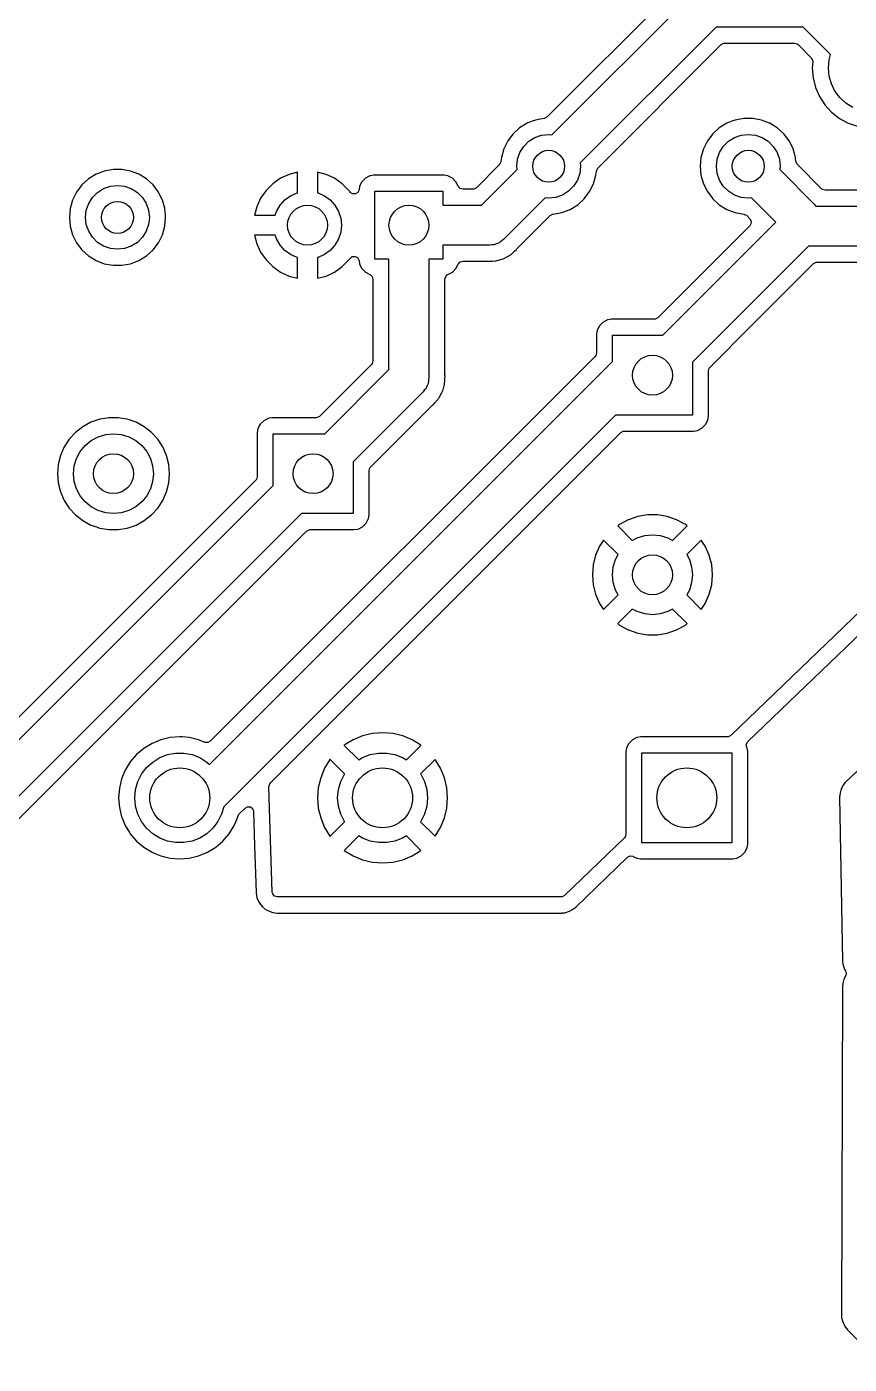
# Model space of a CAD drawing. Extents: x 0.79 to 7.48, y -4.92 to -0.79.
# Drawn here: x 5.056 to 5.867, y -3.374 to -2.055 of the extents above; entities that cross this region are included whole.
import ezdxf

# ---------------------------------------------------------------- set-up
doc = ezdxf.new("R2010")
doc.units = 0
doc.header["$MEASUREMENT"] = 0
doc.layers.add('BLACK', color=7, linetype='CONTINUOUS')

msp = doc.modelspace()

# ---------------------------------------------------------------- linework, layer by layer
at = {"layer": 'BLACK', "linetype": 'CONTINUOUS'}
for p, q in [((5.70047, -2.01318), (5.56939, -2.14425)), ((5.57415, -2.16179), (5.71386, -2.02208)), ((5.73593, -2.05569), (5.60199, -2.18963)), ((5.82185, -2.05569), (5.73593, -2.05569)), ((5.84893, -2.08277), (5.82185, -2.05569)), ((5.61931, -2.19461), (5.74103, -2.07288)), ((5.74103, -2.07288), (5.74345, -2.07156)), ((5.74345, -2.07156), (5.74449, -2.07145)), ((5.74449, -2.07145), (5.81329, -2.07145)), ((5.81329, -2.07145), (5.81593, -2.07223)), ((5.81593, -2.07223), (5.81674, -2.07288)), ((5.81674, -2.07288), (5.82982, -2.08596)), ((5.84743, -2.08804), (5.84893, -2.08277)), ((5.82982, -2.08596), (5.83114, -2.08837)), ((5.83124, -2.08981), (5.83072, -2.096)), ((5.83072, -2.096), (5.83072, -2.096)), ((5.83072, -2.096), (5.83153, -2.10576)), ((5.83114, -2.08837), (5.83124, -2.08981)), ((5.84669, -2.096), (5.84743, -2.08804)), ((5.84743, -2.10396), (5.84669, -2.096)), ((5.83153, -2.10576), (5.83153, -2.10576)), ((5.83153, -2.10576), (5.83393, -2.11525)), ((5.84962, -2.11164), (5.84743, -2.10396)), ((5.83393, -2.11525), (5.83787, -2.12421)), ((5.85318, -2.1188), (5.84962, -2.11164)), ((5.858, -2.12518), (5.85318, -2.1188)), ((5.83787, -2.12421), (5.84322, -2.13241)), ((5.84322, -2.13241), (5.84322, -2.13241)), ((5.84322, -2.13241), (5.84985, -2.13961)), ((5.8639, -2.13056), (5.858, -2.12518)), ((5.8707, -2.13477), (5.8639, -2.13056)), ((5.55453, -2.14855), (5.54971, -2.15042)), ((5.55788, -2.14726), (5.55453, -2.14855)), ((5.56264, -2.14637), (5.55788, -2.14726)), ((5.56667, -2.14562), (5.56264, -2.14637)), ((5.56698, -2.14557), (5.56667, -2.14562)), ((5.56939, -2.14425), (5.56698, -2.14557)), ((5.75138, -2.14855), (5.74656, -2.15042)), ((5.75473, -2.14726), (5.75138, -2.14855)), ((5.76334, -2.14565), (5.75473, -2.14726)), ((5.7721, -2.14565), (5.76334, -2.14565)), ((5.78071, -2.14726), (5.7721, -2.14565)), ((5.78852, -2.15028), (5.78071, -2.14726)), ((5.84985, -2.13961), (5.85758, -2.14562)), ((5.85758, -2.14562), (5.85758, -2.14562)), ((5.85758, -2.14562), (5.86555, -2.14994)), ((5.86555, -2.14994), (5.86619, -2.15028)), ((5.53579, -2.16094), (5.53051, -2.16793)), ((5.54226, -2.15503), (5.53579, -2.16094)), ((5.54971, -2.15042), (5.54226, -2.15503)), ((5.54226, -2.15503), (5.54226, -2.15503)), ((5.54971, -2.15042), (5.54971, -2.15042)), ((5.5572, -2.16454), (5.56386, -2.16221)), ((5.56386, -2.16221), (5.57087, -2.16142)), ((5.57087, -2.16142), (5.57415, -2.16179)), ((5.73264, -2.16094), (5.72736, -2.16793)), ((5.73911, -2.15503), (5.73264, -2.16094)), ((5.74656, -2.15042), (5.73911, -2.15503)), ((5.73911, -2.15503), (5.73911, -2.15503)), ((5.74656, -2.15042), (5.74656, -2.15042)), ((5.75405, -2.16454), (5.76071, -2.16221)), ((5.76071, -2.16221), (5.76772, -2.16142)), ((5.76772, -2.16142), (5.77473, -2.16221)), ((5.77473, -2.16221), (5.78138, -2.16454)), ((5.78887, -2.15042), (5.78852, -2.15028)), ((5.79632, -2.15503), (5.78887, -2.15042)), ((5.78887, -2.15042), (5.78887, -2.15042)), ((5.80279, -2.16094), (5.79632, -2.15503)), ((5.79632, -2.15503), (5.79632, -2.15503)), ((5.80807, -2.16793), (5.80279, -2.16094)), ((5.86619, -2.15028), (5.87545, -2.15346)), ((5.52661, -2.17577), (5.52421, -2.18419)), ((5.53051, -2.16793), (5.52661, -2.17577)), ((5.52661, -2.17577), (5.52661, -2.17577)), ((5.53051, -2.16793), (5.53051, -2.16793)), ((5.54249, -2.17925), (5.54624, -2.17328)), ((5.54624, -2.17328), (5.55123, -2.16829)), ((5.55123, -2.16829), (5.5572, -2.16454)), ((5.72346, -2.17577), (5.72106, -2.18419)), ((5.72736, -2.16793), (5.72346, -2.17577)), ((5.72346, -2.17577), (5.72346, -2.17577)), ((5.72736, -2.16793), (5.72736, -2.16793)), ((5.73934, -2.17925), (5.74309, -2.17328)), ((5.74309, -2.17328), (5.74808, -2.16829)), ((5.74808, -2.16829), (5.75405, -2.16454)), ((5.78138, -2.16454), (5.78735, -2.16829)), ((5.78735, -2.16829), (5.79234, -2.17328)), ((5.79234, -2.17328), (5.79609, -2.17925)), ((5.81184, -2.17548), (5.80807, -2.16793)), ((5.80807, -2.16793), (5.80807, -2.16793)), ((5.81198, -2.17577), (5.81184, -2.17548)), ((5.81366, -2.18168), (5.81198, -2.17577)), ((5.52384, -2.18821), (5.52282, -2.19077)), ((5.52421, -2.18419), (5.52384, -2.18821)), ((5.52421, -2.18419), (5.52421, -2.18419)), ((5.53937, -2.19291), (5.54016, -2.1859)), ((5.54016, -2.1859), (5.54249, -2.17925)), ((5.72106, -2.18419), (5.72025, -2.19291)), ((5.72106, -2.18419), (5.72106, -2.18419)), ((5.73622, -2.19291), (5.73701, -2.1859)), ((5.73701, -2.1859), (5.73934, -2.17925)), ((5.79609, -2.17925), (5.79842, -2.1859)), ((5.79842, -2.1859), (5.79921, -2.19291)), ((5.81437, -2.18419), (5.81366, -2.18168)), ((5.81475, -2.18821), (5.81437, -2.18419)), ((5.81437, -2.18419), (5.81437, -2.18419)), ((5.81484, -2.1888), (5.81475, -2.18821)), ((5.81616, -2.19122), (5.81484, -2.1888)), ((5.12451, -2.20082), (5.11706, -2.20543)), ((5.12751, -2.19965), (5.12451, -2.20082)), ((5.12451, -2.20082), (5.12451, -2.20082)), ((5.13268, -2.19765), (5.12751, -2.19965)), ((5.14129, -2.19604), (5.13268, -2.19765)), ((5.15005, -2.19604), (5.14129, -2.19604)), ((5.15866, -2.19765), (5.15005, -2.19604)), ((5.16683, -2.20082), (5.15866, -2.19765)), ((5.17427, -2.20543), (5.16683, -2.20082)), ((5.16683, -2.20082), (5.16683, -2.20082)), ((5.31482, -2.20085), (5.30639, -2.20478)), ((5.32323, -2.1986), (5.31482, -2.20085)), ((5.31482, -2.20085), (5.31482, -2.20085)), ((5.32323, -2.21905), (5.32323, -2.1986)), ((5.32323, -2.1986), (5.32323, -2.1986)), ((5.35132, -2.20085), (5.34291, -2.1986)), ((5.34291, -2.1986), (5.34291, -2.21905)), ((5.35975, -2.20478), (5.35132, -2.20085)), ((5.35132, -2.20085), (5.35132, -2.20085)), ((5.39467, -2.20234), (5.39022, -2.2046)), ((5.39518, -2.20226), (5.39467, -2.20234)), ((5.39837, -2.20175), (5.39518, -2.20226)), ((5.46778, -2.20175), (5.39837, -2.20175)), ((5.47147, -2.20234), (5.46778, -2.20175)), ((5.47289, -2.20306), (5.47147, -2.20234)), ((5.52243, -2.19122), (5.49954, -2.2141)), ((5.50464, -2.2313), (5.53974, -2.1962)), ((5.52282, -2.19077), (5.52243, -2.19122)), ((5.53974, -2.1962), (5.53937, -2.19291)), ((5.60157, -2.19992), (5.59924, -2.20658)), ((5.60236, -2.19291), (5.60157, -2.19992)), ((5.60199, -2.18963), (5.60236, -2.19291)), ((5.61513, -2.21006), (5.61752, -2.20164)), ((5.61752, -2.20164), (5.6179, -2.19761)), ((5.6179, -2.19761), (5.61891, -2.19506)), ((5.61891, -2.19506), (5.61931, -2.19461)), ((5.72025, -2.19291), (5.72025, -2.19291)), ((5.72025, -2.19291), (5.72106, -2.20164)), ((5.72106, -2.20164), (5.72106, -2.20164)), ((5.72106, -2.20164), (5.72346, -2.21006)), ((5.73701, -2.19992), (5.73622, -2.19291)), ((5.73934, -2.20658), (5.73701, -2.19992)), ((5.79921, -2.19291), (5.79884, -2.1962)), ((5.79884, -2.1962), (5.83282, -2.23018)), ((5.84003, -2.21509), (5.81616, -2.19122)), ((5.11059, -2.21133), (5.10531, -2.21832)), ((5.11706, -2.20543), (5.11059, -2.21133)), ((5.11706, -2.20543), (5.11706, -2.20543)), ((5.12603, -2.21868), (5.132, -2.21493)), ((5.132, -2.21493), (5.13866, -2.2126)), ((5.13866, -2.2126), (5.14567, -2.21181)), ((5.14567, -2.21181), (5.15268, -2.2126)), ((5.15268, -2.2126), (5.15933, -2.21493)), ((5.15933, -2.21493), (5.16531, -2.21868)), ((5.18075, -2.21133), (5.17427, -2.20543)), ((5.17427, -2.20543), (5.17427, -2.20543)), ((5.18603, -2.21832), (5.18075, -2.21133)), ((5.29878, -2.21011), (5.2922, -2.21669)), ((5.30639, -2.20478), (5.29878, -2.21011)), ((5.29878, -2.21011), (5.29878, -2.21011)), ((5.30639, -2.20478), (5.30639, -2.20478)), ((5.36737, -2.21011), (5.35975, -2.20478)), ((5.37394, -2.21669), (5.36737, -2.21011)), ((5.38442, -2.21259), (5.38385, -2.21621)), ((5.38637, -2.20877), (5.38442, -2.21259)), ((5.38442, -2.21259), (5.38442, -2.21259)), ((5.38669, -2.20814), (5.38637, -2.20877)), ((5.39022, -2.2046), (5.38669, -2.20814)), ((5.38669, -2.20814), (5.38669, -2.20814)), ((5.38669, -2.20814), (5.38669, -2.20814)), ((5.39022, -2.2046), (5.39022, -2.2046)), ((5.39022, -2.2046), (5.39022, -2.2046)), ((5.39022, -2.2046), (5.39022, -2.2046)), ((5.47592, -2.2046), (5.47289, -2.20306)), ((5.47945, -2.20814), (5.47592, -2.2046)), ((5.47592, -2.2046), (5.47592, -2.2046)), ((5.47592, -2.2046), (5.47592, -2.2046)), ((5.48172, -2.21259), (5.47945, -2.20814)), ((5.47945, -2.20814), (5.47945, -2.20814)), ((5.47945, -2.20814), (5.47945, -2.20814)), ((5.48186, -2.21287), (5.48172, -2.21259)), ((5.48172, -2.21259), (5.48172, -2.21259)), ((5.48357, -2.21476), (5.48186, -2.21287)), ((5.48621, -2.21553), (5.48357, -2.21476)), ((5.49609, -2.21553), (5.48621, -2.21553)), ((5.49713, -2.21542), (5.49609, -2.21553)), ((5.49954, -2.2141), (5.49713, -2.21542)), ((5.59549, -2.21255), (5.5905, -2.21754)), ((5.59924, -2.20658), (5.59549, -2.21255)), ((5.61122, -2.2179), (5.61513, -2.21006)), ((5.72346, -2.21006), (5.72346, -2.21006)), ((5.72346, -2.21006), (5.72736, -2.2179)), ((5.74309, -2.21255), (5.73934, -2.20658)), ((5.74808, -2.21754), (5.74309, -2.21255)), ((5.84084, -2.21574), (5.84003, -2.21509)), ((5.84348, -2.21652), (5.84084, -2.21574)), ((5.10141, -2.22616), (5.09901, -2.23459)), ((5.10531, -2.21832), (5.10141, -2.22616)), ((5.10141, -2.22616), (5.10141, -2.22616)), ((5.10531, -2.21832), (5.10531, -2.21832)), ((5.11729, -2.22964), (5.12104, -2.22367)), ((5.12104, -2.22367), (5.12603, -2.21868)), ((5.16531, -2.21868), (5.17029, -2.22367)), ((5.17029, -2.22367), (5.17405, -2.22964)), ((5.18986, -2.22601), (5.18603, -2.21832)), ((5.18603, -2.21832), (5.18603, -2.21832)), ((5.18993, -2.22616), (5.18986, -2.22601)), ((5.19226, -2.23436), (5.18993, -2.22616)), ((5.28687, -2.22431), (5.28294, -2.23274)), ((5.2922, -2.21669), (5.28687, -2.22431)), ((5.28687, -2.22431), (5.28687, -2.22431)), ((5.2922, -2.21669), (5.2922, -2.21669)), ((5.306, -2.23131), (5.31068, -2.22612)), ((5.31068, -2.22612), (5.31634, -2.222)), ((5.31634, -2.222), (5.32273, -2.21916)), ((5.32273, -2.21916), (5.32323, -2.21905)), ((5.34291, -2.21905), (5.34341, -2.21916)), ((5.34341, -2.21916), (5.3498, -2.222)), ((5.3498, -2.222), (5.35546, -2.22612)), ((5.35546, -2.22612), (5.36014, -2.23131)), ((5.37503, -2.21824), (5.37394, -2.21669)), ((5.37394, -2.21669), (5.37394, -2.21669)), ((5.37529, -2.21859), (5.37503, -2.21824)), ((5.37759, -2.22011), (5.37529, -2.21859)), ((5.38034, -2.22015), (5.37759, -2.22011)), ((5.38267, -2.21869), (5.38034, -2.22015)), ((5.38385, -2.21621), (5.38267, -2.21869)), ((5.39961, -2.28445), (5.39961, -2.21752)), ((5.39961, -2.21752), (5.46654, -2.21752)), ((5.46654, -2.21752), (5.46654, -2.2313)), ((5.56758, -2.22404), (5.52671, -2.2649)), ((5.57087, -2.22441), (5.56758, -2.22404)), ((5.57787, -2.22362), (5.57087, -2.22441)), ((5.58453, -2.22129), (5.57787, -2.22362)), ((5.5905, -2.21754), (5.58453, -2.22129)), ((5.59947, -2.23079), (5.60594, -2.22489)), ((5.60594, -2.22489), (5.61122, -2.2179)), ((5.72736, -2.2179), (5.72736, -2.2179)), ((5.72736, -2.2179), (5.73264, -2.22489)), ((5.73264, -2.22489), (5.73911, -2.23079)), ((5.75405, -2.22129), (5.74808, -2.21754)), ((5.76071, -2.22362), (5.75405, -2.22129)), ((5.76772, -2.22441), (5.76071, -2.22362)), ((5.771, -2.22404), (5.76772, -2.22441)), ((5.795, -2.24803), (5.771, -2.22404)), ((5.93928, -2.21652), (5.84348, -2.21652)), ((5.09901, -2.23459), (5.0982, -2.24331)), ((5.09901, -2.23459), (5.09901, -2.23459)), ((5.11417, -2.24331), (5.11496, -2.2363)), ((5.11496, -2.2363), (5.11729, -2.22964)), ((5.17405, -2.22964), (5.17638, -2.2363)), ((5.17638, -2.2363), (5.17717, -2.24331)), ((5.19233, -2.23459), (5.19226, -2.23436)), ((5.19293, -2.24114), (5.19233, -2.23459)), ((5.19233, -2.23459), (5.19233, -2.23459)), ((5.19314, -2.24331), (5.19293, -2.24114)), ((5.28294, -2.23274), (5.28068, -2.24114)), ((5.28068, -2.24114), (5.28068, -2.24114)), ((5.28068, -2.24114), (5.30127, -2.24114)), ((5.28294, -2.23274), (5.28294, -2.23274)), ((5.30127, -2.24114), (5.3025, -2.23737)), ((5.3025, -2.23737), (5.306, -2.23131)), ((5.36014, -2.23131), (5.36364, -2.23737)), ((5.36364, -2.23737), (5.3658, -2.24403)), ((5.46654, -2.2313), (5.50464, -2.2313)), ((5.54011, -2.27381), (5.57234, -2.24158)), ((5.57234, -2.24158), (5.57475, -2.24026)), ((5.57475, -2.24026), (5.57506, -2.24021)), ((5.57506, -2.24021), (5.57525, -2.24018)), ((5.57525, -2.24018), (5.58386, -2.23857)), ((5.57525, -2.24018), (5.57525, -2.24018)), ((5.58386, -2.23857), (5.59202, -2.2354)), ((5.59202, -2.2354), (5.59947, -2.23079)), ((5.73911, -2.23079), (5.73911, -2.23079)), ((5.73911, -2.23079), (5.74656, -2.2354)), ((5.74656, -2.2354), (5.74656, -2.2354)), ((5.74656, -2.2354), (5.74656, -2.2354)), ((5.74656, -2.2354), (5.75473, -2.23857)), ((5.75473, -2.23857), (5.76334, -2.24018)), ((5.76334, -2.24018), (5.76334, -2.24018)), ((5.76334, -2.24018), (5.76356, -2.24022)), ((5.76356, -2.24022), (5.76355, -2.24029)), ((5.76355, -2.24029), (5.7658, -2.24118)), ((5.7658, -2.24118), (5.76624, -2.24158)), ((5.76624, -2.24158), (5.76924, -2.24458)), ((5.83282, -2.23018), (5.83408, -2.23186)), ((5.83408, -2.23186), (5.83445, -2.23228)), ((5.83445, -2.23228), (5.94786, -2.23228)), ((5.0982, -2.24331), (5.0982, -2.24331)), ((5.0982, -2.24331), (5.09901, -2.25203)), ((5.09901, -2.25203), (5.09901, -2.25203)), ((5.09901, -2.25203), (5.10141, -2.26045)), ((5.11496, -2.25032), (5.11417, -2.24331)), ((5.11729, -2.25697), (5.11496, -2.25032)), ((5.17638, -2.25032), (5.17405, -2.25697)), ((5.17717, -2.24331), (5.17638, -2.25032)), ((5.18993, -2.26045), (5.19233, -2.25203)), ((5.19233, -2.25203), (5.19314, -2.24331)), ((5.3658, -2.24403), (5.36654, -2.25098)), ((5.36654, -2.25098), (5.3658, -2.25794)), ((5.76924, -2.25148), (5.67839, -2.34234)), ((5.68349, -2.35954), (5.795, -2.24803)), ((5.76924, -2.24458), (5.77056, -2.24699)), ((5.77037, -2.24974), (5.76924, -2.25148)), ((5.77056, -2.24699), (5.77037, -2.24974)), ((5.10141, -2.26045), (5.10141, -2.26045)), ((5.10141, -2.26045), (5.10531, -2.26829)), ((5.10531, -2.26829), (5.10531, -2.26829)), ((5.10531, -2.26829), (5.11059, -2.27528)), ((5.12104, -2.26294), (5.11729, -2.25697)), ((5.12603, -2.26793), (5.12104, -2.26294)), ((5.132, -2.27168), (5.12603, -2.26793)), ((5.16531, -2.26793), (5.15933, -2.27168)), ((5.17029, -2.26294), (5.16531, -2.26793)), ((5.17405, -2.25697), (5.17029, -2.26294)), ((5.18075, -2.27528), (5.18603, -2.26829)), ((5.18603, -2.26829), (5.18993, -2.26045)), ((5.28068, -2.26083), (5.28294, -2.26923)), ((5.30127, -2.26083), (5.28068, -2.26083)), ((5.3025, -2.2646), (5.30127, -2.26083)), ((5.306, -2.27065), (5.3025, -2.2646)), ((5.36364, -2.2646), (5.36014, -2.27065)), ((5.3658, -2.25794), (5.36364, -2.2646)), ((5.52223, -2.26826), (5.52026, -2.269)), ((5.52279, -2.26784), (5.52223, -2.26826)), ((5.52344, -2.26754), (5.52279, -2.26784)), ((5.52503, -2.26617), (5.52344, -2.26754)), ((5.52671, -2.2649), (5.52503, -2.26617)), ((5.11059, -2.27528), (5.11706, -2.28119)), ((5.11706, -2.28119), (5.11706, -2.28119)), ((5.11706, -2.28119), (5.12451, -2.2858)), ((5.13866, -2.27401), (5.132, -2.27168)), ((5.14567, -2.2748), (5.13866, -2.27401)), ((5.15268, -2.27401), (5.14567, -2.2748)), ((5.15933, -2.27168), (5.15268, -2.27401)), ((5.16683, -2.2858), (5.17427, -2.28119)), ((5.17427, -2.28119), (5.18075, -2.27528)), ((5.28294, -2.26923), (5.28294, -2.26923)), ((5.28294, -2.26923), (5.28687, -2.27766)), ((5.28687, -2.27766), (5.2922, -2.28528)), ((5.31068, -2.27585), (5.306, -2.27065)), ((5.31634, -2.27997), (5.31068, -2.27585)), ((5.32273, -2.28281), (5.31634, -2.27997)), ((5.3498, -2.27997), (5.34341, -2.28281)), ((5.35546, -2.27585), (5.3498, -2.27997)), ((5.36014, -2.27065), (5.35546, -2.27585)), ((5.37718, -2.28201), (5.37991, -2.28172)), ((5.37991, -2.28172), (5.38237, -2.28297)), ((5.5128, -2.27067), (5.46654, -2.27067)), ((5.46654, -2.27067), (5.46654, -2.28445)), ((5.51488, -2.27037), (5.5128, -2.27067)), ((5.51698, -2.27022), (5.51488, -2.27037)), ((5.51764, -2.26997), (5.51698, -2.27022)), ((5.51834, -2.26987), (5.51764, -2.26997)), ((5.52026, -2.269), (5.51834, -2.26987)), ((5.52977, -2.28212), (5.53221, -2.28088)), ((5.53221, -2.28088), (5.53264, -2.28053)), ((5.53264, -2.28053), (5.53327, -2.2801)), ((5.53327, -2.2801), (5.53375, -2.27982)), ((5.53375, -2.27982), (5.53578, -2.27799)), ((5.53578, -2.27799), (5.53588, -2.27791)), ((5.53588, -2.27791), (5.53655, -2.27737)), ((5.53655, -2.27737), (5.53716, -2.27675)), ((5.53716, -2.27675), (5.53725, -2.27667)), ((5.53725, -2.27667), (5.53929, -2.27484)), ((5.53929, -2.27484), (5.53961, -2.27439)), ((5.53961, -2.27439), (5.54011, -2.27381)), ((5.82705, -2.27165), (5.7126, -2.38611)), ((5.94786, -2.27165), (5.82705, -2.27165)), ((5.12451, -2.2858), (5.12451, -2.2858)), ((5.12451, -2.2858), (5.12451, -2.2858)), ((5.12451, -2.2858), (5.13268, -2.28896)), ((5.13268, -2.28896), (5.14129, -2.29057)), ((5.14129, -2.29057), (5.14129, -2.29057)), ((5.14129, -2.29057), (5.15005, -2.29057)), ((5.15005, -2.29057), (5.15866, -2.28896)), ((5.15005, -2.29057), (5.15005, -2.29057)), ((5.15866, -2.28896), (5.16683, -2.2858)), ((5.2922, -2.28528), (5.29878, -2.29185)), ((5.29878, -2.29185), (5.30639, -2.29719)), ((5.32323, -2.28292), (5.32273, -2.28281)), ((5.32323, -2.30337), (5.32323, -2.28292)), ((5.34341, -2.28281), (5.34291, -2.28292)), ((5.34291, -2.28292), (5.34291, -2.30337)), ((5.35975, -2.29719), (5.36737, -2.29185)), ((5.36737, -2.29185), (5.37394, -2.28528)), ((5.37394, -2.28528), (5.37503, -2.28373)), ((5.37503, -2.28373), (5.37718, -2.28201)), ((5.38237, -2.28297), (5.38376, -2.28534)), ((5.38376, -2.28534), (5.38385, -2.28576)), ((5.38385, -2.28576), (5.38442, -2.28938)), ((5.38442, -2.28938), (5.38669, -2.29383)), ((5.38669, -2.29383), (5.38669, -2.29383)), ((5.38669, -2.29383), (5.38669, -2.29383)), ((5.38669, -2.29383), (5.39022, -2.29736)), ((5.41339, -2.28445), (5.39961, -2.28445)), ((5.41339, -2.39342), (5.41339, -2.28445)), ((5.46654, -2.28445), (5.45276, -2.28445)), ((5.45276, -2.28445), (5.45276, -2.40157)), ((5.47592, -2.29736), (5.47945, -2.29383)), ((5.47945, -2.29383), (5.48172, -2.28938)), ((5.48172, -2.28938), (5.48186, -2.2891)), ((5.48172, -2.28938), (5.48172, -2.28938)), ((5.48186, -2.2891), (5.48375, -2.2871)), ((5.48375, -2.2871), (5.48621, -2.28644)), ((5.48621, -2.28644), (5.50962, -2.28644)), ((5.50962, -2.28644), (5.51038, -2.2865)), ((5.51038, -2.2865), (5.51093, -2.28658)), ((5.51093, -2.28658), (5.51366, -2.28644)), ((5.51366, -2.28644), (5.51379, -2.28644)), ((5.51379, -2.28644), (5.51465, -2.28644)), ((5.51465, -2.28644), (5.51531, -2.28637)), ((5.51465, -2.28644), (5.51465, -2.28644)), ((5.51531, -2.28637), (5.51551, -2.28635)), ((5.51551, -2.28635), (5.51564, -2.28634)), ((5.51564, -2.28634), (5.51837, -2.28619)), ((5.51837, -2.28619), (5.51891, -2.28605)), ((5.51891, -2.28605), (5.51966, -2.28591)), ((5.51966, -2.28591), (5.52021, -2.28585)), ((5.52021, -2.28585), (5.52281, -2.28501)), ((5.52281, -2.28501), (5.52293, -2.28497)), ((5.52293, -2.28497), (5.52557, -2.28426)), ((5.52557, -2.28426), (5.52606, -2.28401)), ((5.52606, -2.28401), (5.52677, -2.28372)), ((5.52677, -2.28372), (5.52729, -2.28355)), ((5.52729, -2.28355), (5.52966, -2.28218)), ((5.52966, -2.28218), (5.52977, -2.28212)), ((5.77061, -2.35039), (5.83215, -2.28885)), ((5.83215, -2.28885), (5.83457, -2.28753)), ((5.83457, -2.28753), (5.8356, -2.28742)), ((5.8356, -2.28742), (5.93928, -2.28742)), ((5.30639, -2.29719), (5.31482, -2.30112)), ((5.31482, -2.30112), (5.31482, -2.30112)), ((5.31482, -2.30112), (5.32323, -2.30337)), ((5.34291, -2.30337), (5.35132, -2.30112)), ((5.35132, -2.30112), (5.35975, -2.29719)), ((5.35132, -2.30112), (5.35132, -2.30112)), ((5.39022, -2.29736), (5.39022, -2.29736)), ((5.39022, -2.29736), (5.39022, -2.29736)), ((5.39022, -2.29736), (5.39467, -2.29963)), ((5.39467, -2.29963), (5.39467, -2.29963)), ((5.39467, -2.29963), (5.39495, -2.29977)), ((5.39495, -2.29977), (5.39695, -2.30166)), ((5.39695, -2.30166), (5.39762, -2.30412)), ((5.39762, -2.30412), (5.39762, -2.38487)), ((5.46852, -2.30412), (5.4693, -2.30148)), ((5.46852, -2.3984), (5.46852, -2.30412)), ((5.4693, -2.30148), (5.47119, -2.29977)), ((5.47119, -2.29977), (5.47147, -2.29963)), ((5.47147, -2.29963), (5.47592, -2.29736)), ((5.62447, -2.34663), (5.62094, -2.35016)), ((5.62893, -2.34436), (5.62447, -2.34662)), ((5.62447, -2.34662), (5.62447, -2.34662)), ((5.62447, -2.34662), (5.62447, -2.34662)), ((5.62447, -2.34662), (5.62447, -2.34663)), ((5.62943, -2.34428), (5.62893, -2.34436)), ((5.63262, -2.34377), (5.62943, -2.34428)), ((5.67493, -2.34377), (5.63262, -2.34377)), ((5.67597, -2.34366), (5.67493, -2.34377)), ((5.67839, -2.34234), (5.67597, -2.34366)), ((5.61868, -2.35461), (5.61809, -2.3583)), ((5.61809, -2.3583), (5.61809, -2.37699)), ((5.62062, -2.35079), (5.61868, -2.35461)), ((5.62094, -2.35016), (5.62062, -2.35079)), ((5.62094, -2.35016), (5.62094, -2.35016)), ((5.62094, -2.35016), (5.62094, -2.35016)), ((5.63386, -2.38555), (5.63386, -2.35954)), ((5.63386, -2.35954), (5.68349, -2.35954)), ((5.7298, -2.39121), (5.77061, -2.35039)), ((5.23651, -2.78289), (5.63386, -2.38555)), ((5.61666, -2.38045), (5.23717, -2.75994)), ((5.39762, -2.38487), (5.39684, -2.38751)), ((5.61732, -2.37963), (5.61666, -2.38045)), ((5.61809, -2.37699), (5.61732, -2.37963)), ((5.7126, -2.38611), (5.7126, -2.43828)), ((5.39619, -2.38832), (5.34501, -2.4395)), ((5.35011, -2.45669), (5.41339, -2.39342)), ((5.39684, -2.38751), (5.39619, -2.38832)), ((5.46858, -2.39916), (5.46852, -2.3984)), ((5.46854, -2.40223), (5.46867, -2.39971)), ((5.46867, -2.39971), (5.46858, -2.39916)), ((5.72837, -2.39466), (5.72914, -2.39202)), ((5.72837, -2.43952), (5.72837, -2.39466)), ((5.72914, -2.39202), (5.7298, -2.39121)), ((5.44825, -2.41381), (5.44699, -2.41549)), ((5.44963, -2.41222), (5.44825, -2.41381)), ((5.44992, -2.41157), (5.44963, -2.41222)), ((5.45035, -2.41101), (5.44992, -2.41157)), ((5.45108, -2.40904), (5.45035, -2.41101)), ((5.45196, -2.40712), (5.45108, -2.40904)), ((5.45206, -2.40642), (5.45196, -2.40712)), ((5.45231, -2.40576), (5.45206, -2.40642)), ((5.45246, -2.40366), (5.45231, -2.40576)), ((5.45276, -2.40157), (5.45246, -2.40366)), ((5.46635, -2.41435), (5.46706, -2.41171)), ((5.46706, -2.41171), (5.46709, -2.41159)), ((5.46709, -2.41159), (5.46794, -2.40899)), ((5.46794, -2.40899), (5.468, -2.40844)), ((5.468, -2.40844), (5.46814, -2.40768)), ((5.46814, -2.40768), (5.46828, -2.40715)), ((5.46828, -2.40715), (5.46842, -2.40442)), ((5.46842, -2.40442), (5.46843, -2.40429)), ((5.46843, -2.40429), (5.46852, -2.40343)), ((5.46852, -2.40257), (5.46853, -2.40244)), ((5.46852, -2.40343), (5.46852, -2.40257)), ((5.46852, -2.40343), (5.46852, -2.40343)), ((5.46853, -2.40244), (5.46854, -2.40223)), ((5.44699, -2.41549), (5.37795, -2.48453)), ((5.45692, -2.42807), (5.45875, -2.42603)), ((5.45875, -2.42603), (5.45884, -2.42594)), ((5.45884, -2.42594), (5.45945, -2.42533)), ((5.45945, -2.42533), (5.46, -2.42466)), ((5.46, -2.42466), (5.46008, -2.42456)), ((5.46008, -2.42456), (5.46191, -2.42253)), ((5.46191, -2.42253), (5.46219, -2.42205)), ((5.46219, -2.42205), (5.46262, -2.42142)), ((5.46262, -2.42142), (5.46297, -2.42099)), ((5.46297, -2.42099), (5.46421, -2.41855)), ((5.46421, -2.41855), (5.46427, -2.41844)), ((5.46427, -2.41844), (5.46564, -2.41607)), ((5.46564, -2.41607), (5.46581, -2.41555)), ((5.46581, -2.41555), (5.4661, -2.41484)), ((5.4661, -2.41484), (5.46635, -2.41435)), ((5.6368, -2.43828), (5.2504, -2.82469)), ((5.34501, -2.4395), (5.3426, -2.44081)), ((5.39515, -2.48963), (5.4559, -2.42889)), ((5.4559, -2.42889), (5.45648, -2.42839)), ((5.45648, -2.42839), (5.45692, -2.42807)), ((5.7126, -2.43828), (5.6368, -2.43828)), ((5.72778, -2.44321), (5.72837, -2.43952)), ((5.72837, -2.43952), (5.72837, -2.43952)), ((6.08199, -2.43531), (5.75039, -2.75433)), ((5.11147, -2.44975), (5.10426, -2.45536)), ((5.11951, -2.4454), (5.11147, -2.44975)), ((5.11147, -2.44975), (5.11147, -2.44975)), ((5.12815, -2.44243), (5.11951, -2.4454)), ((5.11951, -2.4454), (5.11951, -2.4454)), ((5.13536, -2.44123), (5.12815, -2.44243)), ((5.13716, -2.44093), (5.13536, -2.44123)), ((5.1463, -2.44093), (5.13716, -2.44093)), ((5.14847, -2.44129), (5.1463, -2.44093)), ((5.15531, -2.44243), (5.14847, -2.44129)), ((5.16396, -2.4454), (5.15531, -2.44243)), ((5.17199, -2.44975), (5.16396, -2.4454)), ((5.16396, -2.4454), (5.16396, -2.4454)), ((5.1792, -2.45536), (5.17199, -2.44975)), ((5.17199, -2.44975), (5.17199, -2.44975)), ((5.28403, -2.45176), (5.28344, -2.45545)), ((5.28554, -2.44879), (5.28403, -2.45176)), ((5.2863, -2.44731), (5.28554, -2.44879)), ((5.28983, -2.44378), (5.2863, -2.44731)), ((5.2863, -2.44731), (5.2863, -2.44731)), ((5.2863, -2.44731), (5.2863, -2.44731)), ((5.29428, -2.44151), (5.28983, -2.44378)), ((5.28983, -2.44378), (5.28983, -2.44378)), ((5.28983, -2.44378), (5.28983, -2.44378)), ((5.28983, -2.44378), (5.28983, -2.44378)), ((5.29478, -2.44143), (5.29428, -2.44151)), ((5.29797, -2.44093), (5.29478, -2.44143)), ((5.34156, -2.44093), (5.29797, -2.44093)), ((5.3426, -2.44081), (5.34156, -2.44093)), ((5.71753, -2.45346), (5.72198, -2.4512)), ((5.72198, -2.4512), (5.72436, -2.44882)), ((5.72436, -2.44882), (5.72551, -2.44766)), ((5.72551, -2.44766), (5.72778, -2.44321)), ((5.72778, -2.44321), (5.72778, -2.44321)), ((5.72778, -2.44321), (5.72778, -2.44321)), ((5.09807, -2.46208), (5.09307, -2.46973)), ((5.10426, -2.45536), (5.09807, -2.46208)), ((5.10426, -2.45536), (5.10426, -2.45536)), ((5.11389, -2.46822), (5.11986, -2.46333)), ((5.11986, -2.46333), (5.12667, -2.45969)), ((5.12667, -2.45969), (5.13405, -2.45745)), ((5.13405, -2.45745), (5.14173, -2.45669)), ((5.14173, -2.45669), (5.14941, -2.45745)), ((5.14941, -2.45745), (5.1568, -2.45969)), ((5.1568, -2.45969), (5.16361, -2.46333)), ((5.16361, -2.46333), (5.16957, -2.46822)), ((5.18539, -2.46208), (5.1792, -2.45536)), ((5.1792, -2.45536), (5.1792, -2.45536)), ((5.1792, -2.45536), (5.1792, -2.45536)), ((5.19039, -2.46973), (5.18539, -2.46208)), ((5.18539, -2.46208), (5.18539, -2.46208)), ((5.18539, -2.46208), (5.18539, -2.46208)), ((5.28344, -2.45545), (5.28344, -2.49904)), ((5.29921, -2.50759), (5.29921, -2.45669)), ((5.29921, -2.45669), (5.35011, -2.45669)), ((5.50162, -2.59576), (5.6419, -2.45548)), ((5.6419, -2.45548), (5.64432, -2.45416)), ((5.64432, -2.45416), (5.64536, -2.45405)), ((5.64536, -2.45405), (5.71384, -2.45405)), ((5.71384, -2.45405), (5.71753, -2.45346)), ((5.71384, -2.45405), (5.71384, -2.45405)), ((5.0894, -2.4781), (5.08716, -2.48696)), ((5.09307, -2.46973), (5.0894, -2.4781)), ((5.10536, -2.481), (5.109, -2.47419)), ((5.109, -2.47419), (5.11389, -2.46822)), ((5.16957, -2.46822), (5.17447, -2.47419)), ((5.17447, -2.47419), (5.17811, -2.481)), ((5.19406, -2.4781), (5.19039, -2.46973)), ((5.1963, -2.48696), (5.19406, -2.4781)), ((5.08716, -2.48696), (5.08641, -2.49606)), ((5.08716, -2.48696), (5.08716, -2.48696)), ((5.10236, -2.49606), (5.10312, -2.48838)), ((5.10312, -2.48838), (5.10536, -2.481)), ((5.17811, -2.481), (5.18035, -2.48838)), ((5.18035, -2.48838), (5.1811, -2.49606)), ((5.19706, -2.49606), (5.1963, -2.48696)), ((5.1963, -2.48696), (5.1963, -2.48696)), ((5.37795, -2.48453), (5.37795, -2.53543)), ((5.39372, -2.49308), (5.3945, -2.49045)), ((5.3945, -2.49045), (5.39515, -2.48963)), ((5.28201, -2.50249), (4.88426, -2.90025)), ((5.08641, -2.49606), (5.08641, -2.49606)), ((5.08641, -2.49606), (5.08716, -2.50517)), ((5.08716, -2.50517), (5.08716, -2.50517)), ((5.08716, -2.50517), (5.0894, -2.51403)), ((5.10312, -2.50374), (5.10236, -2.49606)), ((5.10536, -2.51113), (5.10312, -2.50374)), ((5.18035, -2.50374), (5.17811, -2.51113)), ((5.1811, -2.49606), (5.18035, -2.50374)), ((5.19406, -2.51403), (5.1963, -2.50517)), ((5.1963, -2.50517), (5.19706, -2.49606)), ((5.1963, -2.50517), (5.1963, -2.50517)), ((5.19706, -2.49606), (5.19706, -2.49606)), ((5.28267, -2.50168), (5.28201, -2.50249)), ((5.28344, -2.49904), (5.28267, -2.50168)), ((5.39372, -2.53667), (5.39372, -2.49308)), ((4.89317, -2.91364), (5.29921, -2.50759)), ((5.0894, -2.51403), (5.09307, -2.5224)), ((5.109, -2.51794), (5.10536, -2.51113)), ((5.11389, -2.5239), (5.109, -2.51794)), ((5.17447, -2.51794), (5.16957, -2.5239)), ((5.17811, -2.51113), (5.17447, -2.51794)), ((5.19039, -2.5224), (5.19406, -2.51403)), ((5.09307, -2.5224), (5.09807, -2.53005)), ((5.09807, -2.53005), (5.09807, -2.53005)), ((5.09807, -2.53005), (5.09807, -2.53005)), ((5.09807, -2.53005), (5.10426, -2.53677)), ((5.11986, -2.5288), (5.11389, -2.5239)), ((5.12667, -2.53244), (5.11986, -2.5288)), ((5.13405, -2.53468), (5.12667, -2.53244)), ((5.1568, -2.53244), (5.14941, -2.53468)), ((5.16361, -2.5288), (5.1568, -2.53244)), ((5.16957, -2.5239), (5.16361, -2.5288)), ((5.1792, -2.53677), (5.18539, -2.53005)), ((5.18539, -2.53005), (5.19039, -2.5224)), ((5.32705, -2.53543), (4.92677, -2.93571)), ((5.10426, -2.53677), (5.10426, -2.53677)), ((5.10426, -2.53677), (5.10426, -2.53677)), ((5.10426, -2.53677), (5.11147, -2.54238)), ((5.11147, -2.54238), (5.11147, -2.54238)), ((5.11147, -2.54238), (5.11147, -2.54238)), ((5.11147, -2.54238), (5.11951, -2.54673)), ((5.14173, -2.53543), (5.13405, -2.53468)), ((5.14941, -2.53468), (5.14173, -2.53543)), ((5.16396, -2.54673), (5.17199, -2.54238)), ((5.17199, -2.54238), (5.1792, -2.53677)), ((5.37795, -2.53543), (5.32705, -2.53543)), ((5.38734, -2.54835), (5.39087, -2.54482)), ((5.39087, -2.54482), (5.39314, -2.54037)), ((5.39314, -2.54037), (5.39371, -2.53677)), ((5.39314, -2.54037), (5.39314, -2.54037)), ((5.39314, -2.54037), (5.39314, -2.54037)), ((5.39371, -2.53677), (5.39372, -2.53667)), ((5.64942, -2.54149), (5.64082, -2.54615)), ((5.64943, -2.54149), (5.64942, -2.54149)), ((5.65868, -2.53832), (5.64943, -2.54149)), ((5.66833, -2.53671), (5.65868, -2.53832)), ((5.67812, -2.53671), (5.66833, -2.53671)), ((5.68778, -2.53832), (5.67812, -2.53671)), ((5.69703, -2.54149), (5.68778, -2.53832)), ((5.70564, -2.54615), (5.69703, -2.54149)), ((5.69703, -2.54149), (5.69703, -2.54149)), ((4.94397, -2.94081), (5.33215, -2.55263)), ((5.11951, -2.54673), (5.124, -2.54827)), ((5.124, -2.54827), (5.12815, -2.5497)), ((5.12815, -2.5497), (5.12815, -2.5497)), ((5.12815, -2.5497), (5.12815, -2.5497)), ((5.12815, -2.5497), (5.13716, -2.5512)), ((5.13716, -2.5512), (5.13716, -2.5512)), ((5.13716, -2.5512), (5.1463, -2.5512)), ((5.1463, -2.5512), (5.15531, -2.5497)), ((5.1463, -2.5512), (5.1463, -2.5512)), ((5.15531, -2.5497), (5.16396, -2.54673)), ((5.33215, -2.55263), (5.33457, -2.55131)), ((5.33457, -2.55131), (5.3356, -2.5512)), ((5.3356, -2.5512), (5.37919, -2.5512)), ((5.37919, -2.5512), (5.38289, -2.55062)), ((5.37919, -2.5512), (5.37919, -2.5512)), ((5.38289, -2.55062), (5.38734, -2.54835)), ((5.64082, -2.54615), (5.63897, -2.54759)), ((5.63897, -2.54759), (5.63897, -2.54759)), ((5.63897, -2.54759), (5.65335, -2.56196)), ((5.65816, -2.55939), (5.66555, -2.55715)), ((5.66555, -2.55715), (5.67323, -2.55639)), ((5.67323, -2.55639), (5.68091, -2.55715)), ((5.68091, -2.55715), (5.68829, -2.55939)), ((5.69311, -2.56196), (5.70748, -2.54759)), ((5.70748, -2.54759), (5.70564, -2.54615)), ((5.76725, -2.76025), (5.98866, -2.54724)), ((5.62111, -2.56756), (5.61718, -2.57652)), ((5.62506, -2.56151), (5.62111, -2.56756)), ((5.63943, -2.57588), (5.62506, -2.56151)), ((5.65335, -2.56196), (5.65816, -2.55939)), ((5.68829, -2.55939), (5.69311, -2.56196)), ((5.7214, -2.56151), (5.70703, -2.57588)), ((5.72534, -2.56756), (5.7214, -2.56151)), ((5.72928, -2.57652), (5.72534, -2.56756)), ((5.61718, -2.57652), (5.61478, -2.58601)), ((5.63461, -2.58808), (5.63686, -2.58069)), ((5.63686, -2.58069), (5.63943, -2.57588)), ((5.70703, -2.57588), (5.7096, -2.58069)), ((5.7096, -2.58069), (5.71184, -2.58808)), ((5.73168, -2.58601), (5.72928, -2.57652)), ((5.29649, -2.80089), (5.50162, -2.59576)), ((5.61478, -2.58601), (5.61397, -2.59576)), ((5.61397, -2.59576), (5.61397, -2.59576)), ((5.61397, -2.59576), (5.61478, -2.60551)), ((5.61478, -2.58601), (5.61478, -2.58601)), ((5.63386, -2.59576), (5.63461, -2.58808)), ((5.63461, -2.60344), (5.63386, -2.59576)), ((5.71184, -2.58808), (5.7126, -2.59576)), ((5.7126, -2.59576), (5.71184, -2.60344)), ((5.73249, -2.59576), (5.73168, -2.58601)), ((5.73168, -2.58601), (5.73168, -2.58601)), ((5.73168, -2.60551), (5.73249, -2.59576)), ((5.73249, -2.59576), (5.73249, -2.59576)), ((5.61478, -2.60551), (5.61478, -2.60551)), ((5.61478, -2.60551), (5.61718, -2.615)), ((5.63686, -2.61083), (5.63461, -2.60344)), ((5.63943, -2.61564), (5.63686, -2.61083)), ((5.7096, -2.61083), (5.70703, -2.61564)), ((5.71184, -2.60344), (5.7096, -2.61083)), ((5.72928, -2.615), (5.73168, -2.60551)), ((5.73168, -2.60551), (5.73168, -2.60551)), ((5.61718, -2.615), (5.62111, -2.62396)), ((5.62111, -2.62396), (5.62506, -2.63001)), ((5.62506, -2.63001), (5.63943, -2.61564)), ((5.70703, -2.61564), (5.7214, -2.63001)), ((5.7214, -2.63001), (5.72534, -2.62396)), ((5.72534, -2.62396), (5.72928, -2.615)), ((5.65335, -2.62956), (5.63897, -2.64393)), ((5.65816, -2.63213), (5.65335, -2.62956)), ((5.66555, -2.63437), (5.65816, -2.63213)), ((5.67323, -2.63513), (5.66555, -2.63437)), ((5.68091, -2.63437), (5.67323, -2.63513)), ((5.68829, -2.63213), (5.68091, -2.63437)), ((5.69311, -2.62956), (5.68829, -2.63213)), ((5.70748, -2.64393), (5.69311, -2.62956)), ((5.63897, -2.64393), (5.64082, -2.64537)), ((5.64082, -2.64537), (5.64082, -2.64537)), ((5.64082, -2.64537), (5.64942, -2.65003)), ((5.64942, -2.65003), (5.64943, -2.65003)), ((5.64943, -2.65003), (5.65868, -2.6532)), ((5.68778, -2.6532), (5.69703, -2.65003)), ((5.69703, -2.65003), (5.70564, -2.64537)), ((5.69703, -2.65003), (5.69703, -2.65003)), ((5.70564, -2.64537), (5.70748, -2.64393)), ((5.70564, -2.64537), (5.70564, -2.64537)), ((5.65868, -2.6532), (5.66833, -2.65482)), ((5.66833, -2.65482), (5.67812, -2.65482)), ((5.67812, -2.65482), (5.68778, -2.6532)), ((6.00514, -2.66694), (5.86381, -2.79996)), ((5.19766, -2.75624), (5.18847, -2.75845)), ((5.20709, -2.7555), (5.19766, -2.75624)), ((5.20944, -2.75569), (5.20709, -2.7555)), ((5.20709, -2.7555), (5.20709, -2.7555)), ((5.21651, -2.75624), (5.20944, -2.75569)), ((5.2257, -2.75845), (5.21651, -2.75624)), ((5.38726, -2.75471), (5.37795, -2.75857)), ((5.39705, -2.75236), (5.38726, -2.75471)), ((5.40709, -2.75157), (5.39705, -2.75236)), ((5.41713, -2.75236), (5.40709, -2.75157)), ((5.42692, -2.75471), (5.41713, -2.75236)), ((5.41713, -2.75236), (5.41713, -2.75236)), ((5.43622, -2.75857), (5.42692, -2.75471)), ((5.65786, -2.75627), (5.65341, -2.75854)), ((5.65837, -2.75619), (5.65786, -2.75627)), ((5.66155, -2.75569), (5.65837, -2.75619)), ((5.747, -2.75569), (5.66155, -2.75569)), ((5.74795, -2.7556), (5.747, -2.75569)), ((5.75039, -2.75433), (5.74795, -2.7556)), ((5.17168, -2.76701), (5.16449, -2.77315)), ((5.17974, -2.76207), (5.17168, -2.76701)), ((5.18847, -2.75845), (5.17974, -2.76207)), ((5.18847, -2.75845), (5.18847, -2.75845)), ((5.23185, -2.761), (5.2257, -2.75845)), ((5.2257, -2.75845), (5.2257, -2.75845)), ((5.2257, -2.75845), (5.2257, -2.75845)), ((5.2257, -2.75845), (5.2257, -2.75845)), ((5.2257, -2.75845), (5.2257, -2.75845)), ((5.23201, -2.76106), (5.23185, -2.761)), ((5.23475, -2.76126), (5.23201, -2.76106)), ((5.23717, -2.75994), (5.23475, -2.76126)), ((5.36937, -2.76383), (5.36922, -2.76396)), ((5.36922, -2.76396), (5.38365, -2.77839)), ((5.37795, -2.75857), (5.36937, -2.76383)), ((5.37795, -2.75857), (5.37795, -2.75857)), ((5.43053, -2.77839), (5.44496, -2.76396)), ((5.44481, -2.76383), (5.43622, -2.75857)), ((5.43622, -2.75857), (5.43622, -2.75857)), ((5.44496, -2.76396), (5.44481, -2.76383)), ((5.44481, -2.76383), (5.44481, -2.76383)), ((5.44496, -2.76396), (5.44496, -2.76396)), ((5.64761, -2.76652), (5.64703, -2.77022)), ((5.64988, -2.76207), (5.64761, -2.76652)), ((5.65341, -2.75854), (5.64988, -2.76207)), ((5.64988, -2.76207), (5.64988, -2.76207)), ((5.65341, -2.75854), (5.65341, -2.75854)), ((5.65341, -2.75854), (5.65341, -2.75854)), ((5.76578, -2.76328), (5.76681, -2.76073)), ((5.76629, -2.76599), (5.76578, -2.76328)), ((5.76656, -2.76652), (5.76629, -2.76599)), ((5.76715, -2.77022), (5.76656, -2.76652)), ((5.76681, -2.76073), (5.76725, -2.76025)), ((5.15835, -2.78034), (5.15341, -2.7884)), ((5.16449, -2.77315), (5.15835, -2.78034)), ((5.17435, -2.78591), (5.1804, -2.7804)), ((5.1804, -2.7804), (5.18734, -2.7761)), ((5.18734, -2.7761), (5.19497, -2.77315)), ((5.19497, -2.77315), (5.203, -2.77165)), ((5.203, -2.77165), (5.21117, -2.77165)), ((5.21117, -2.77165), (5.21921, -2.77315)), ((5.21921, -2.77315), (5.22683, -2.7761)), ((5.22683, -2.7761), (5.23378, -2.7804)), ((5.23378, -2.7804), (5.23651, -2.78289)), ((5.35517, -2.77803), (5.34991, -2.78661)), ((5.3553, -2.77788), (5.35517, -2.77803)), ((5.36961, -2.79219), (5.3553, -2.77788)), ((5.38365, -2.77839), (5.38734, -2.7761)), ((5.38734, -2.7761), (5.39497, -2.77315)), ((5.39497, -2.77315), (5.403, -2.77165)), ((5.403, -2.77165), (5.41117, -2.77165)), ((5.41117, -2.77165), (5.41921, -2.77315)), ((5.41921, -2.77315), (5.42683, -2.7761)), ((5.42683, -2.7761), (5.43053, -2.77839)), ((5.45888, -2.77788), (5.44456, -2.79219)), ((5.459, -2.77803), (5.45888, -2.77788)), ((5.45888, -2.77788), (5.45888, -2.77788)), ((5.46427, -2.78661), (5.459, -2.77803)), ((5.459, -2.77803), (5.459, -2.77803)), ((5.64703, -2.77022), (5.64703, -2.85168)), ((5.6628, -2.86004), (5.6628, -2.77146)), ((5.6628, -2.77146), (5.75138, -2.77146)), ((5.75138, -2.77146), (5.75138, -2.86004)), ((5.76715, -2.86128), (5.76715, -2.77022)), ((5.15341, -2.7884), (5.14979, -2.79713)), ((5.16579, -2.79975), (5.16943, -2.79243)), ((5.16943, -2.79243), (5.17435, -2.78591)), ((5.34605, -2.79592), (5.3437, -2.80571)), ((5.34991, -2.78661), (5.34605, -2.79592)), ((5.34991, -2.78661), (5.34991, -2.78661)), ((5.36579, -2.79975), (5.36943, -2.79243)), ((5.36943, -2.79243), (5.36961, -2.79219)), ((5.44456, -2.79219), (5.44474, -2.79243)), ((5.44474, -2.79243), (5.44839, -2.79975)), ((5.46812, -2.79592), (5.46427, -2.78661)), ((5.46427, -2.78661), (5.46427, -2.78661)), ((5.47047, -2.80571), (5.46812, -2.79592)), ((5.14758, -2.80632), (5.14684, -2.81575)), ((5.14979, -2.79713), (5.14758, -2.80632)), ((5.14979, -2.79713), (5.14979, -2.79713)), ((5.1628, -2.81575), (5.16355, -2.80761)), ((5.16355, -2.80761), (5.16579, -2.79975)), ((5.29506, -2.8045), (5.29575, -2.80184)), ((5.29541, -2.81575), (5.29506, -2.8045)), ((5.29575, -2.80184), (5.29649, -2.80089)), ((5.3437, -2.80571), (5.34291, -2.81575)), ((5.3628, -2.81575), (5.36355, -2.80761)), ((5.36355, -2.80761), (5.36579, -2.79975)), ((5.44839, -2.79975), (5.45062, -2.80761)), ((5.45062, -2.80761), (5.45138, -2.81575)), ((5.47126, -2.81575), (5.47047, -2.80571)), ((5.85892, -2.80801), (5.85819, -2.81067)), ((5.86097, -2.80346), (5.85892, -2.80801)), ((5.86195, -2.80213), (5.86097, -2.80346)), ((5.86097, -2.80346), (5.86097, -2.80346)), ((5.86309, -2.80073), (5.86195, -2.80213)), ((5.86381, -2.79996), (5.86309, -2.80073)), ((5.86309, -2.80073), (5.86309, -2.80073)), ((5.14684, -2.81575), (5.14758, -2.82517)), ((5.16355, -2.82389), (5.1628, -2.81575)), ((5.29834, -2.90866), (5.29541, -2.81575)), ((5.34291, -2.81575), (5.3437, -2.82579)), ((5.36355, -2.82389), (5.3628, -2.81575)), ((5.45138, -2.81575), (5.45062, -2.82389)), ((5.47047, -2.82579), (5.47126, -2.81575)), ((5.85819, -2.81067), (5.85763, -2.81518)), ((5.85763, -2.81518), (5.86069, -2.9765)), ((5.85819, -2.81067), (5.85819, -2.81067)), ((5.14758, -2.82517), (5.14979, -2.83436)), ((5.14979, -2.83436), (5.14979, -2.83436)), ((5.14979, -2.83436), (5.14979, -2.83436)), ((5.14979, -2.83436), (5.14995, -2.83475)), ((5.14995, -2.83475), (5.15341, -2.8431)), ((5.16579, -2.83175), (5.16355, -2.82389)), ((5.16943, -2.83906), (5.16579, -2.83175)), ((5.24839, -2.83175), (5.24474, -2.83906)), ((5.2504, -2.82469), (5.24839, -2.83175)), ((5.26226, -2.8395), (5.26438, -2.83436)), ((5.26438, -2.83436), (5.26449, -2.83391)), ((5.26449, -2.83391), (5.26579, -2.83159)), ((5.26579, -2.83159), (5.27153, -2.82585)), ((5.27153, -2.82585), (5.27395, -2.82453)), ((5.27395, -2.82453), (5.27669, -2.82473)), ((5.27669, -2.82473), (5.27889, -2.82638)), ((5.27889, -2.82638), (5.27985, -2.82895)), ((5.27985, -2.82895), (5.27986, -2.82915)), ((5.27986, -2.82915), (5.28092, -2.86263)), ((5.3437, -2.82579), (5.34605, -2.83558)), ((5.34605, -2.83558), (5.34991, -2.84488)), ((5.36579, -2.83175), (5.36355, -2.82389)), ((5.36943, -2.83906), (5.36579, -2.83175)), ((5.44839, -2.83175), (5.44474, -2.83906)), ((5.45062, -2.82389), (5.44839, -2.83175)), ((5.46427, -2.84488), (5.46812, -2.83558)), ((5.46812, -2.83558), (5.47047, -2.82579)), ((5.15341, -2.8431), (5.15751, -2.84979)), ((5.17435, -2.84559), (5.16943, -2.83906)), ((5.1804, -2.85109), (5.17435, -2.84559)), ((5.23982, -2.84559), (5.23378, -2.85109)), ((5.24474, -2.83906), (5.23982, -2.84559)), ((5.25583, -2.85116), (5.26077, -2.8431)), ((5.26077, -2.8431), (5.261, -2.84252)), ((5.261, -2.84252), (5.26226, -2.8395)), ((5.34991, -2.84488), (5.34991, -2.84488)), ((5.34991, -2.84488), (5.35517, -2.85347)), ((5.3553, -2.85362), (5.36961, -2.8393)), ((5.36961, -2.8393), (5.36943, -2.83906)), ((5.44474, -2.83906), (5.44456, -2.8393)), ((5.44456, -2.8393), (5.45888, -2.85362)), ((5.459, -2.85347), (5.46427, -2.84488)), ((5.46427, -2.84488), (5.46427, -2.84488)), ((5.15751, -2.84979), (5.15835, -2.85116)), ((5.15835, -2.85116), (5.16449, -2.85835)), ((5.16449, -2.85835), (5.17168, -2.86449)), ((5.18734, -2.8554), (5.1804, -2.85109)), ((5.19497, -2.85835), (5.18734, -2.8554)), ((5.203, -2.85985), (5.19497, -2.85835)), ((5.21117, -2.85985), (5.203, -2.85985)), ((5.21921, -2.85835), (5.21117, -2.85985)), ((5.22683, -2.8554), (5.21921, -2.85835)), ((5.23378, -2.85109), (5.22683, -2.8554)), ((5.2425, -2.86449), (5.24969, -2.85835)), ((5.24969, -2.85835), (5.25583, -2.85116)), ((5.35517, -2.85347), (5.35517, -2.85347)), ((5.35517, -2.85347), (5.3553, -2.85362)), ((5.3553, -2.85362), (5.3553, -2.85362)), ((5.38365, -2.85311), (5.36922, -2.86754)), ((5.38734, -2.8554), (5.38365, -2.85311)), ((5.39497, -2.85835), (5.38734, -2.8554)), ((5.403, -2.85985), (5.39497, -2.85835)), ((5.41117, -2.85985), (5.403, -2.85985)), ((5.41921, -2.85835), (5.41117, -2.85985)), ((5.42683, -2.8554), (5.41921, -2.85835)), ((5.43053, -2.85311), (5.42683, -2.8554)), ((5.44496, -2.86754), (5.43053, -2.85311)), ((5.45888, -2.85362), (5.459, -2.85347)), ((5.64553, -2.8552), (5.58647, -2.91202)), ((5.64625, -2.85432), (5.64553, -2.8552)), ((5.64703, -2.85168), (5.64625, -2.85432)), ((5.75138, -2.86004), (5.6628, -2.86004)), ((5.76656, -2.86497), (5.76715, -2.86128)), ((5.76715, -2.86128), (5.76715, -2.86128)), ((5.17168, -2.86449), (5.17168, -2.86449)), ((5.17168, -2.86449), (5.17974, -2.86943)), ((5.17974, -2.86943), (5.18355, -2.871)), ((5.18355, -2.871), (5.18847, -2.87304)), ((5.18847, -2.87304), (5.19766, -2.87525)), ((5.19766, -2.87525), (5.20709, -2.87599)), ((5.20709, -2.87599), (5.21651, -2.87525)), ((5.21651, -2.87525), (5.2257, -2.87304)), ((5.2257, -2.87304), (5.23444, -2.86943)), ((5.23444, -2.86943), (5.2425, -2.86449)), ((5.28092, -2.86263), (5.28239, -2.90916)), ((5.36922, -2.86754), (5.36922, -2.86754)), ((5.36922, -2.86754), (5.36937, -2.86767)), ((5.36937, -2.86767), (5.36937, -2.86767)), ((5.36937, -2.86767), (5.37795, -2.87293)), ((5.37795, -2.87293), (5.37795, -2.87293)), ((5.37795, -2.87293), (5.38726, -2.87678)), ((5.42692, -2.87678), (5.43622, -2.87293)), ((5.43622, -2.87293), (5.44481, -2.86767)), ((5.43622, -2.87293), (5.43622, -2.87293)), ((5.44481, -2.86767), (5.44496, -2.86754)), ((5.59753, -2.92353), (5.64874, -2.87426)), ((5.64874, -2.87426), (5.65118, -2.87299)), ((5.65118, -2.87299), (5.65392, -2.87324)), ((5.65392, -2.87324), (5.65434, -2.87343)), ((5.65434, -2.87343), (5.65786, -2.87522)), ((5.65786, -2.87522), (5.65786, -2.87522)), ((5.65786, -2.87522), (5.65786, -2.87522)), ((5.65786, -2.87522), (5.66155, -2.87581)), ((5.75262, -2.87581), (5.75631, -2.87522)), ((5.75631, -2.87522), (5.76076, -2.87295)), ((5.76076, -2.87295), (5.76429, -2.86942)), ((5.76429, -2.86942), (5.76656, -2.86497)), ((5.76656, -2.86497), (5.76656, -2.86497)), ((5.76656, -2.86497), (5.76656, -2.86497)), ((5.38726, -2.87678), (5.39705, -2.87913)), ((5.39705, -2.87913), (5.39705, -2.87913)), ((5.39705, -2.87913), (5.40709, -2.87992)), ((5.40709, -2.87992), (5.41713, -2.87913)), ((5.41713, -2.87913), (5.42692, -2.87678)), ((5.66155, -2.87581), (5.66155, -2.87581)), ((5.66155, -2.87581), (5.75262, -2.87581)), ((5.28239, -2.90916), (5.28239, -2.90916)), ((5.28239, -2.90916), (5.2828, -2.9123)), ((5.2828, -2.9123), (5.2828, -2.9123)), ((5.2828, -2.9123), (5.28324, -2.91417)), ((5.28324, -2.91417), (5.28382, -2.91596)), ((5.29878, -2.91053), (5.29834, -2.90866)), ((5.30058, -2.91261), (5.29878, -2.91053)), ((5.30322, -2.91339), (5.30058, -2.91261)), ((5.58308, -2.91339), (5.30322, -2.91339)), ((5.58403, -2.91329), (5.58308, -2.91339)), ((5.58647, -2.91202), (5.58403, -2.91329)), ((5.28382, -2.91596), (5.28408, -2.91675)), ((5.28408, -2.91675), (5.28672, -2.92099)), ((5.28672, -2.92099), (5.28672, -2.92099)), ((5.28672, -2.92099), (5.28852, -2.92307)), ((5.28852, -2.92307), (5.28852, -2.92307)), ((5.28852, -2.92307), (5.28852, -2.92307)), ((5.28852, -2.92307), (5.29157, -2.92579)), ((5.29157, -2.92579), (5.29157, -2.92579)), ((5.29157, -2.92579), (5.29157, -2.92579)), ((5.29157, -2.92579), (5.29609, -2.92793)), ((5.29609, -2.92793), (5.29609, -2.92793)), ((5.29609, -2.92793), (5.29609, -2.92793)), ((5.29609, -2.92793), (5.29872, -2.9287)), ((5.58667, -2.92904), (5.59141, -2.92745)), ((5.59141, -2.92745), (5.59384, -2.92618)), ((5.59384, -2.92618), (5.59753, -2.92353)), ((5.29872, -2.9287), (5.29872, -2.9287)), ((5.29872, -2.9287), (5.29872, -2.9287)), ((5.29872, -2.9287), (5.29935, -2.92879)), ((5.29935, -2.92879), (5.30322, -2.92935)), ((5.30322, -2.92935), (5.30322, -2.92935)), ((5.30322, -2.92935), (5.58347, -2.92935)), ((5.58347, -2.92935), (5.58425, -2.92931)), ((5.58347, -2.92935), (5.58347, -2.92935)), ((5.58425, -2.92931), (5.5853, -2.92921)), ((5.58425, -2.92931), (5.58425, -2.92931)), ((5.58425, -2.92931), (5.58425, -2.92931)), ((5.5853, -2.92921), (5.58558, -2.92918)), ((5.58558, -2.92918), (5.58667, -2.92904)), ((5.86069, -2.9765), (5.86107, -2.97971)), ((5.86107, -2.97971), (5.86107, -2.97971)), ((5.86107, -2.97971), (5.86151, -2.98163)), ((5.86151, -2.98163), (5.86216, -2.98367)), ((5.8638, -2.99089), (5.86201, -2.99463)), ((5.86216, -2.98367), (5.86235, -2.98428)), ((5.86235, -2.98428), (5.86235, -2.98428)), ((5.86235, -2.98428), (5.86355, -2.98622)), ((5.86355, -2.98622), (5.86428, -2.98887)), ((5.86428, -2.98887), (5.8638, -2.99089)), ((5.86057, -3.00176), (5.85951, -3.32595)), ((5.86123, -2.99727), (5.86057, -3.00176)), ((5.86201, -2.99463), (5.86123, -2.99727)), ((5.86123, -2.99727), (5.86123, -2.99727)), ((5.85951, -3.32595), (5.85951, -3.32595)), ((5.85951, -3.32595), (5.85956, -3.32682)), ((5.85956, -3.32682), (5.85972, -3.3283)), ((5.85972, -3.3283), (5.8599, -3.32957)), ((5.8599, -3.32957), (5.86158, -3.33427)), ((5.86158, -3.33427), (5.86158, -3.33427)), ((5.86158, -3.33427), (5.86158, -3.33427)), ((5.86158, -3.33427), (5.8629, -3.33669)), ((5.8629, -3.33669), (5.8629, -3.33669)), ((5.8629, -3.33669), (5.86562, -3.34032)), ((5.86562, -3.34032), (5.86562, -3.34033)), ((5.86562, -3.34033), (6.40149, -3.87619))]:
    msp.add_line(p, q, dxfattribs=at)
at = {"layer": 'BLACK'}
for centre, radius in [((5.57087, -2.19291), 0.01575), ((5.76772, -2.19291), 0.01575), ((5.14567, -2.24331), 0.01575), ((5.33307, -2.25098), 0.01969), ((5.43307, -2.25098), 0.01969), ((5.67323, -2.39891), 0.01969), ((5.14173, -2.49606), 0.01969), ((5.33858, -2.49606), 0.01969), ((5.67323, -2.59576), 0.01969), ((5.20709, -2.81575), 0.02953), ((5.40709, -2.81575), 0.02953), ((5.70709, -2.81575), 0.02953)]:
    msp.add_circle(centre, radius, dxfattribs=at)

doc.saveas('drawing.dxf')
